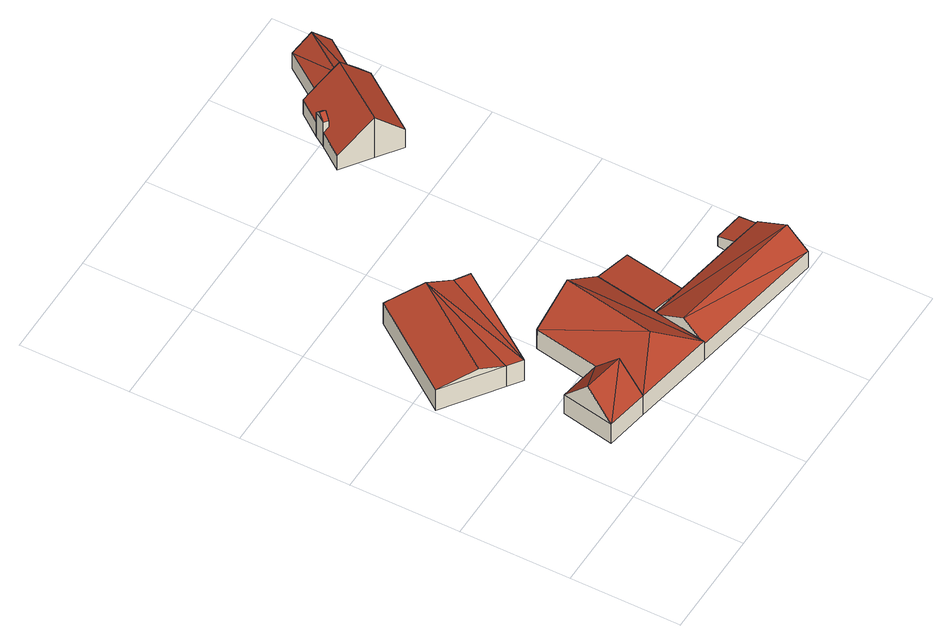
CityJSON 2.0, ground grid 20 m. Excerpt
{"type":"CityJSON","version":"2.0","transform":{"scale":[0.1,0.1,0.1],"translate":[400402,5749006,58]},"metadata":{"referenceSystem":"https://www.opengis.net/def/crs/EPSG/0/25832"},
"CityObjects":{
"building1":{"type":"Building","attributes":{"Gemeindeschluessel":"05515000","Geometrietyp2DReferenz":"3000","function":"31001_2700","roofType":"5000","measuredHeight":6.2},"geometry":[{"type":"Solid","lod":"2","boundaries":[[[[0,1,2,3]],[[4,5,1,0]],[[6,7,5,4]],[[8,9,7,6]],[[10,11,9,8]],[[3,2,11,10]],[[12,4,0,13]],[[10,8,6]],[[10,6,12]],[[3,10,12]],[[12,13,3]],[[3,13,0]],[[4,12,6]],[[1,5,7,9,11,2]]]],"semantics":{"surfaces":[{"type":"WallSurface"},{"type":"RoofSurface"},{"type":"GroundSurface"}],"values":[[0,0,0,0,0,0,1,1,1,1,1,0,0,2]]}}]},
"building2":{"type":"Building","attributes":{"Gemeindeschluessel":"05515000","Geometrietyp2DReferenz":"3000","function":"31001_2700"},"children":["building2-1","building2-2"]},
"building2-1":{"type":"BuildingPart","attributes":{"roofType":"5000","measuredHeight":9.86},"parents":["building2"],"geometry":[{"type":"Solid","lod":"2","boundaries":[[[[14,15,16,17]],[[18,19,15,14]],[[17,16,20,21]],[[14,22,18]],[[21,23,17]],[[14,17,23]],[[23,22,14]],[[22,23,21]],[[21,18,22]],[[15,19,24,20,16]],[[24,25,18,21,20]],[[19,18,25,24]]]],"semantics":{"surfaces":[{"type":"WallSurface"},{"type":"RoofSurface"},{"type":"GroundSurface"},{"type":"ClosureSurface"}],"values":[[0,0,0,1,0,1,1,1,1,2,0,3]]}}]},
"building2-2":{"type":"BuildingPart","attributes":{"roofType":"3100","measuredHeight":9.82},"parents":["building2"],"geometry":[{"type":"Solid","lod":"2","boundaries":[[[[26,27,19,18]],[[28,29,27,26]],[[25,24,29,28]],[[26,30,28]],[[25,31,18]],[[31,30,26]],[[26,18,31]],[[30,31,25]],[[25,28,30]],[[27,29,24,19]],[[24,25,18,19]]]],"semantics":{"surfaces":[{"type":"WallSurface"},{"type":"RoofSurface"},{"type":"GroundSurface"},{"type":"ClosureSurface"}],"values":[[0,0,0,0,0,1,1,1,1,2,3]]}}]},
"building3":{"type":"Building","attributes":{"Gemeindeschluessel":"05515000","Geometrietyp2DReferenz":"3000","function":"31001_2700"},"children":["building3-1","building3-2","building3-3"]},
"building3-1":{"type":"BuildingPart","attributes":{"roofType":"2100","measuredHeight":3.28},"parents":["building3"],"geometry":[{"type":"Solid","lod":"2","boundaries":[[[[32,33,34,35]],[[36,37,38,39]],[[35,34,37,36]],[[39,32,35,36]],[[33,38,37,34]],[[38,33,32,39]]]],"semantics":{"surfaces":[{"type":"WallSurface"},{"type":"RoofSurface"},{"type":"GroundSurface"},{"type":"ClosureSurface"}],"values":[[0,0,0,1,2,3]]}}]},
"building3-2":{"type":"BuildingPart","attributes":{"roofType":"3100","measuredHeight":7},"parents":["building3"],"geometry":[{"type":"Solid","lod":"2","boundaries":[[[[40,39,38,41,42,43]],[[44,45,33,32,46]],[[47,15,45,44]],[[48,49,15,47]],[[50,46,40,43,51,48]],[[52,50,48]],[[50,52,44]],[[47,44,52]],[[50,44,46]],[[48,47,52]],[[38,33,45,15,49,41]],[[39,40,46,32]],[[33,38,39,32]],[[51,43,42]],[[49,48,51,42,41]]]],"semantics":{"surfaces":[{"type":"WallSurface"},{"type":"RoofSurface"},{"type":"GroundSurface"},{"type":"ClosureSurface"}],"values":[[0,0,0,0,1,1,1,1,0,0,2,0,3,0,3]]}}]},
"building3-3":{"type":"BuildingPart","attributes":{"roofType":"2100","measuredHeight":4.47},"parents":["building3"],"geometry":[{"type":"Solid","lod":"2","boundaries":[[[[53,54,49,48,55]],[[56,57,54,53]],[[42,41,57,56]],[[53,55,51,42,56]],[[49,54,57,41]],[[51,55,48]],[[41,42,51,48,49]]]],"semantics":{"surfaces":[{"type":"WallSurface"},{"type":"RoofSurface"},{"type":"GroundSurface"},{"type":"ClosureSurface"}],"values":[[0,0,0,1,2,0,3]]}}]},
"building4":{"type":"Building","attributes":{"Gemeindeschluessel":"05515000","Geometrietyp2DReferenz":"3000","function":"51009_1610","roofType":"3100","measuredHeight":6.79},"geometry":[{"type":"Solid","lod":"2","boundaries":[[[[58,59,60,61]],[[62,63,59,58]],[[64,65,63,62]],[[61,60,65,64]],[[58,66,62]],[[64,67,61]],[[61,67,66,58]],[[62,66,67,64]],[[59,63,65,60]]]],"semantics":{"surfaces":[{"type":"WallSurface"},{"type":"RoofSurface"},{"type":"GroundSurface"}],"values":[[0,0,0,0,0,0,1,1,2]]}}]},
"building5":{"type":"Building","attributes":{"Gemeindeschluessel":"05515000","Geometrietyp2DReferenz":"3000","function":"31001_1000","roofType":"3100","measuredHeight":9.33},"address":[{"country":"Germany","locality":"Münster","thoroughfareNumber":"125","thoroughfareName":"Wilbrenning"}],"geometry":[{"type":"Solid","lod":"2","boundaries":[[[[68,59,63,69]],[[70,60,59,68]],[[71,72,60,70]],[[73,74,72,71]],[[75,76,74,73]],[[77,78,76,75]],[[79,80,78,77]],[[81,82,80,79]],[[83,84,82,81]],[[85,86,84,83]],[[87,65,86,85]],[[69,63,65,87]],[[81,79,77,75,83]],[[73,71,70,68,69,87,85,83,75]],[[59,60,72,74,76,78,80,82,84,86,65,63]]]],"semantics":{"surfaces":[{"type":"WallSurface"},{"type":"RoofSurface"},{"type":"GroundSurface"}],"values":[[0,0,0,0,0,0,0,0,0,0,0,0,1,1,2]]}}]},
"building6":{"type":"Building","attributes":{"Gemeindeschluessel":"05515000","Geometrietyp2DReferenz":"3000","function":"31001_2460","roofType":"3100","measuredHeight":6.96},"geometry":[{"type":"Solid","lod":"2","boundaries":[[[[88,89,74,90]],[[91,92,89,88]],[[93,78,92,91]],[[90,74,78,93]],[[88,94,91]],[[93,95,90]],[[95,94,88]],[[88,90,95]],[[93,91,94]],[[94,95,93]],[[89,92,78,74]]]],"semantics":{"surfaces":[{"type":"WallSurface"},{"type":"RoofSurface"},{"type":"GroundSurface"}],"values":[[0,0,0,0,0,0,1,1,1,1,2]]}}]}
},
"vertices":[
[5,361,58],[5,361,10],[104,290,10],[104,290,58],[124,525,58],[124,525,10],[222,453,58],[222,453,10],[247,436,58],[247,436,10],[129,272,58],[129,272,10],[184,482,72],[66,318,72],
[308,48,53],[308,48,9],[345,263,9],[345,263,53],[160,74,53],[160,74,9],[199,289,9],[199,289,53],[242,108,107],[272,276,107],[177,170,9],[177,170,53],
[82,87,53],[82,87,9],[100,183,53],[100,183,9],[91,135,107],[168,122,107],
[577,105,42],[577,105,9],[583,142,9],[583,142,32],[530,150,32],[530,150,9],[525,115,9],[525,115,42],
[525,115,46],[396,137,9],[396,137,44],[396,137,46],[561,4,46],[561,4,9],[577,105,46],[308,48,46],[325,149,46],[325,149,9],[568,46,79],[382,139,46],[315,89,79],
[345,261,54],[345,261,9],[325,149,54],[415,249,44],[415,249,9],
[422,806,71],[422,806,15],[414,812,15],[414,812,71],[408,786,71],[408,786,15],[400,792,71],[400,792,15],[415,796,83],[407,802,83],
[422,806,57],[408,786,57],[414,812,48],[445,854,48],[445,854,15],[465,840,71],[465,840,15],[496,817,108],[496,817,15],[520,800,81],[520,800,15],[540,786,57],[540,786,15],[463,679,57],[463,679,15],[420,710,108],[420,710,15],[368,748,48],[368,748,15],[400,792,48],
[520,917,51],[520,917,15],[465,840,51],[576,877,51],[576,877,15],[520,800,51],[548,897,85],[492,820,85]
]}
